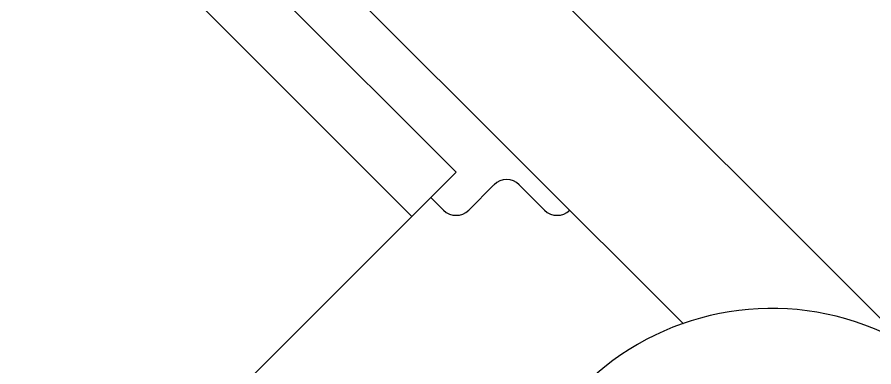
# Model space of a CAD drawing. Extents: x 4995099 to 5303443, y 4627657 to 4889583.
# Drawn here: x 5060947.9 to 5061438.1, y 4737422.7 to 4737623 of the extents above; entities that cross this region are included whole.
import ezdxf

# ---------------------------------------------------------------- set-up
doc = ezdxf.new("R2010")
doc.units = 0
doc.header["$LTSCALE"] = 1000
doc.header["$MEASUREMENT"] = 0
doc.layers.get('0').update_dxf_attribs({"color": 4, "linetype": 'CONTINUOUS'})

msp = doc.modelspace()

# ---------------------------------------------------------------- linework, layer by layer
for p, q in [((5061199.05, 4737534.2), (5057977.46, 4740755.78)), ((5061173.75, 4737508.9), (5057952.16, 4740730.48)), ((5061458.1, 4737434.16), (5061025.58, 4737866.68)), ((5061329.2, 4737447.41), (5060967.75, 4737808.86)), ((5061199.05, 4737534.2), (5060902.7, 4737237.85)), ((5061220.75, 4737526.95), (5061206.3, 4737512.49)), ((5061249.66, 4737512.49), (5061235.21, 4737526.95)), ((5061191.84, 4737512.49), (5061184.59, 4737519.74))]:
    msp.add_line(p, q)
for centre, radius, start, end in [((5061227.98, 4737519.72), 10.22, 45, 135), ((5061199.07, 4737519.72), 10.22, 225, 315), ((5061256.89, 4737519.72), 10.22, 225, 315), ((5061379.75, 4737302.9), 153.33, 0, 135)]:
    msp.add_arc(centre, radius, start, end)

doc.saveas('drawing.dxf')
